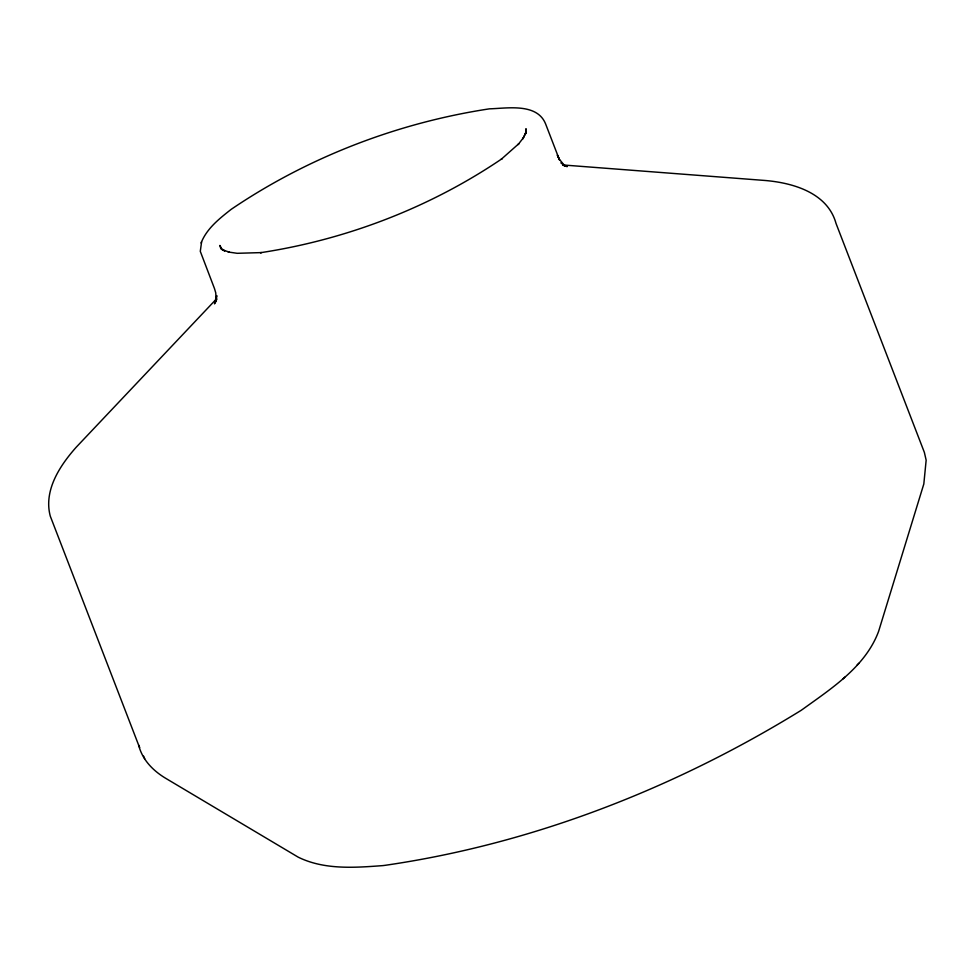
<?xml version="1.0" encoding="UTF-8"?>
<svg xmlns="http://www.w3.org/2000/svg" width="975" height="975" viewBox="0 0 975 975"><rect width="100%" height="100%" fill="white"/><g stroke="black" fill="none" stroke-linecap="round" stroke-linejoin="round"><path stroke-width="1.46" d="M201.593 241.897L200.289 251.343L214.463 288.515L215.743 292.817L216.194 301.58L216.743 295.596L214.5 303.895L216.767 299.167M525.805 132.758L522.88 138.84L526.329 131.649L525.537 133.953L526.013 128.712L526.037 129.992M201.069 243.007C206.712 228.54 219.399 218.619 231.221 209.32C308.088 157.182 397.69 122.777 489.474 108.834C507.244 108.347 537.225 102.704 545.659 124.057L559.516 159.973L557.334 155.11L559.272 159.144L564.817 165.921L560.857 162.849M523.392 137.768L518.078 144.617L518.785 143.739L501.223 159.303L502.015 158.718C430.121 207.492 346.308 239.667 260.471 252.708L261.422 252.598L237.193 253.305L228.162 252.001L229.344 252.184L222.605 249.819L224.738 251.002L220.399 247.638L221.228 248.588M216.487 298.898L76.147 447.293C59.877 465.623 43.448 490.425 50.273 516.128L138.621 745.095C142.435 760.134 153.368 771.042 166.347 778.696L298.179 857.147C324.407 870.066 354.839 867.677 383.041 865.593L385.271 865.3C532.484 843.899 674.663 788.324 801.048 710.409L802.717 709.239C831.821 688.24 865.593 666.498 878.633 631.288L923.825 483.966L926.152 460.176L924.361 452.376L836.014 223.409C827.361 191.953 791.066 182.24 762.401 180.277L562.66 164.946M842.912 678.941L844.716 677.186M857.062 665.072L858.987 663.207M563.367 165.445L567.413 166.03L564.622 165.567M567.072 166.713L563.282 164.69M221.362 248.662L219.911 245.42L221.508 249.563M138.621 745.095L139.718 747.557M143.593 756.173L144.678 758.635"/></g></svg>
